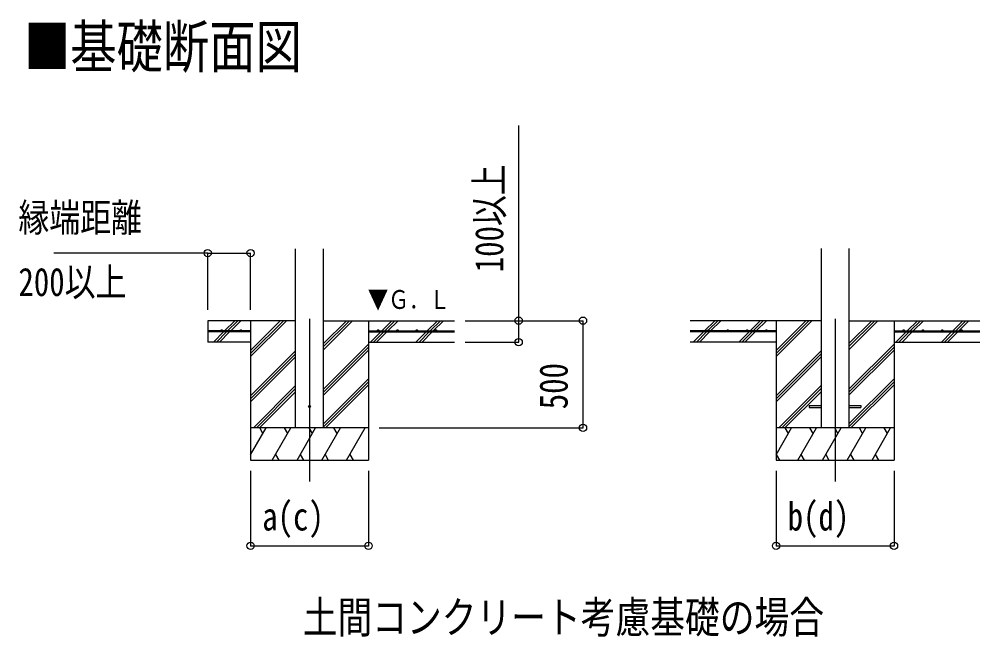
# Model space of a CAD drawing. Units: millimetres, scale not verified. Extents: x -16820 to 16820, y -11880 to 11880.
# Drawn here: x -491 to 3988, y -3888 to -1007 of the extents above; entities that cross this region are included whole.
import ezdxf
from ezdxf.enums import TextEntityAlignment as Align

# ---------------------------------------------------------------- set-up
doc = ezdxf.new("R2010")
doc.units = ezdxf.units.MM
doc.header["$LTSCALE"] = 50
for name, color, linetype in [('0-2_USER1', 3, 'Continuous'), ('0-3_YKK_12', 2, 'Continuous'), ('0-4_YKK_13', 4, 'Continuous'), ('0-5_YKK_A1', 4, 'Continuous'), ('0-6_YKK_D', 6, 'Continuous')]:
    doc.layers.add(name, color=color, linetype=linetype)
doc.styles.add('ＭＳ ゴシック', font='')
doc.styles.get('ＭＳ ゴシック').set_extended_font_data('MS Gothic')

msp = doc.modelspace()

# ---------------------------------------------------------------- linework, layer by layer
at = {"layer": '0-3_YKK_12'}
for p, q in [((863.18, -2404.32), (863.18, -3163.53)), ((3313.18, -2404.32), (3313.18, -3163.53))]:
    msp.add_line(p, q, dxfattribs=at)
at = {"layer": '0-4_YKK_13'}
for p, q in [((3193.38, -2809.03), (3193.38, -2818.03)), ((3193.38, -2809.03), (3248.18, -2809.03)), ((3193.38, -2818.03), (3248.18, -2818.03)), ((3378.18, -2809.03), (3432.98, -2809.03)), ((3378.18, -2818.03), (3432.98, -2818.03)), ((3432.98, -2809.03), (3432.98, -2818.03))]:
    msp.add_line(p, q, dxfattribs=at)
msp.add_circle((863.18, -2813.53), 5, dxfattribs=at)
at = {"layer": '0-5_YKK_A1'}
for p, q in [((798.18, -2913.53), (798.18, -2078.18)), ((928.18, -2913.53), (928.18, -2078.18)), ((3248.18, -2077.18), (3248.18, -2913.53)), ((3378.18, -2077.18), (3378.18, -2913.53)), ((798.18, -2413.53), (388.18, -2413.53)), ((388.18, -2413.53), (388.18, -2513.53)), ((467.14, -2461.03), (514.64, -2413.53)), ((481.28, -2461.03), (528.78, -2413.53)), ((495.42, -2461.03), (542.93, -2413.53)), ((588.18, -2413.53), (588.18, -3063.53)), ((588.18, -2580.41), (755.06, -2413.53)), ((588.18, -2566.27), (740.92, -2413.53)), ((588.18, -2552.13), (726.77, -2413.53)), ((928.18, -2548.78), (1063.43, -2413.53)), ((928.18, -2534.64), (1049.28, -2413.53)), ((928.18, -2520.5), (1035.14, -2413.53)), ((928.18, -2413.53), (1538.18, -2413.53)), ((1138.18, -2413.53), (1138.18, -3063.53)), ((1199.77, -2461.03), (1247.27, -2413.53)), ((1213.91, -2461.03), (1261.42, -2413.53)), ((1228.06, -2461.03), (1275.56, -2413.53)), ((1411.9, -2461.03), (1459.41, -2413.53)), ((1426.05, -2461.03), (1473.55, -2413.53)), ((1440.19, -2461.03), (1487.69, -2413.53)), ((3248.18, -2413.53), (2638.18, -2413.53)), ((2705.01, -2461.03), (2752.51, -2413.53)), ((2724.01, -2456.17), (2766.65, -2413.53)), ((2733.29, -2461.03), (2780.79, -2413.53)), ((2917.14, -2461.03), (2964.64, -2413.53)), ((2931.28, -2461.03), (2978.78, -2413.53)), ((2945.42, -2461.03), (2992.93, -2413.53)), ((3038.18, -2413.53), (3038.18, -3063.53)), ((3038.18, -2580.41), (3205.06, -2413.53)), ((3038.18, -2566.27), (3190.92, -2413.53)), ((3038.18, -2552.13), (3176.77, -2413.53)), ((3378.18, -2548.78), (3513.43, -2413.53)), ((3378.18, -2534.64), (3499.28, -2413.53)), ((3378.18, -2520.5), (3485.14, -2413.53)), ((3378.18, -2413.53), (3988.18, -2413.53)), ((3588.18, -2413.53), (3588.18, -3063.53)), ((3649.77, -2461.03), (3697.27, -2413.53)), ((3663.91, -2461.03), (3711.42, -2413.53)), ((3678.06, -2461.03), (3725.56, -2413.53)), ((3861.9, -2461.03), (3909.41, -2413.53)), ((3876.05, -2461.03), (3923.55, -2413.53)), ((3890.19, -2461.03), (3937.69, -2413.53)), ((588.18, -2461.03), (388.18, -2461.03)), ((588.18, -2461.03), (588.18, -2466.03)), ((1138.18, -2461.03), (1538.18, -2461.03)), ((1138.18, -2461.03), (1138.18, -2466.03)), ((3038.18, -2461.03), (2638.18, -2461.03)), ((2719.15, -2461.03), (2720.82, -2459.36)), ((3038.18, -2461.03), (3038.18, -2466.03)), ((3588.18, -2461.03), (3988.18, -2461.03)), ((3588.18, -2461.03), (3588.18, -2466.03)), ((588.18, -2466.03), (388.18, -2466.03)), ((416.04, -2512.13), (462.14, -2466.03)), ((428.78, -2513.53), (476.28, -2466.03)), ((442.92, -2513.53), (490.42, -2466.03)), ((1138.18, -2466.03), (1538.18, -2466.03)), ((1147.27, -2513.53), (1194.77, -2466.03)), ((1161.41, -2513.53), (1208.91, -2466.03)), ((1175.56, -2513.53), (1223.06, -2466.03)), ((1359.4, -2513.53), (1406.9, -2466.03)), ((1373.55, -2513.53), (1421.05, -2466.03)), ((1387.69, -2513.53), (1435.19, -2466.03)), ((3038.18, -2466.03), (2638.18, -2466.03)), ((2652.51, -2513.53), (2700.01, -2466.03)), ((2666.65, -2513.53), (2714.15, -2466.03)), ((2680.79, -2513.53), (2728.29, -2466.03)), ((2866.04, -2512.13), (2912.14, -2466.03)), ((2878.78, -2513.53), (2926.28, -2466.03)), ((2892.92, -2513.53), (2940.42, -2466.03)), ((3588.18, -2466.03), (3988.18, -2466.03)), ((3597.27, -2513.53), (3644.77, -2466.03)), ((3611.41, -2513.53), (3658.91, -2466.03)), ((3625.56, -2513.53), (3673.06, -2466.03)), ((3809.4, -2513.53), (3856.9, -2466.03)), ((3823.55, -2513.53), (3871.05, -2466.03)), ((3837.69, -2513.53), (3885.19, -2466.03)), ((588.18, -2513.53), (388.18, -2513.53)), ((928.18, -2732.63), (1138.18, -2522.63)), ((928.18, -2746.77), (1138.18, -2536.77)), ((928.18, -2760.91), (1138.18, -2550.91)), ((1138.18, -2513.53), (1538.18, -2513.53)), ((3038.18, -2513.53), (2638.18, -2513.53)), ((3378.18, -2732.63), (3588.18, -2522.63)), ((3378.18, -2746.77), (3588.18, -2536.77)), ((3378.18, -2760.91), (3588.18, -2550.91)), ((3588.18, -2513.53), (3988.18, -2513.53)), ((588.18, -2764.26), (798.18, -2554.26)), ((588.18, -2778.4), (798.18, -2568.4)), ((588.18, -2792.54), (798.18, -2582.54)), ((3038.18, -2764.26), (3248.18, -2554.26)), ((3038.18, -2778.4), (3248.18, -2568.4)), ((3038.18, -2792.54), (3248.18, -2582.54)), ((928.18, -2894.76), (1138.18, -2684.76)), ((3378.18, -2894.76), (3588.18, -2684.76)), ((601.03, -2913.53), (798.18, -2716.39)), ((615.18, -2913.53), (798.18, -2730.53)), ((928.18, -2908.9), (1138.18, -2698.9)), ((937.68, -2913.53), (1138.18, -2713.04)), ((3051.03, -2913.53), (3248.18, -2716.39)), ((3065.18, -2913.53), (3248.18, -2730.53)), ((3378.18, -2908.9), (3588.18, -2698.9)), ((3387.68, -2913.53), (3588.18, -2713.04)), ((629.32, -2913.53), (798.18, -2744.68)), ((3079.32, -2913.53), (3248.18, -2744.68)), ((1138.18, -2913.53), (588.18, -2913.53)), ((588.18, -3038.98), (660.6, -2913.53)), ((645.6, -2939.51), (630.6, -2913.53)), ((689.47, -3063.53), (776.07, -2913.53)), ((761.07, -2939.51), (746.07, -2913.53)), ((804.94, -3063.53), (891.54, -2913.53)), ((876.54, -2939.51), (861.54, -2913.53)), ((920.41, -3063.53), (1007.01, -2913.53)), ((992.01, -2939.51), (977.01, -2913.53)), ((1035.88, -3063.53), (1122.48, -2913.53)), ((1092.48, -2913.53), (1092.48, -2913.53)), ((3588.18, -2913.53), (3038.18, -2913.53)), ((3038.18, -3038.98), (3110.6, -2913.53)), ((3095.6, -2939.51), (3080.6, -2913.53)), ((3139.47, -3063.53), (3226.07, -2913.53)), ((3211.07, -2939.51), (3196.07, -2913.53)), ((3254.94, -3063.53), (3341.54, -2913.53)), ((3326.54, -2939.51), (3311.54, -2913.53)), ((3370.41, -3063.53), (3457.01, -2913.53)), ((3442.01, -2939.51), (3427.01, -2913.53)), ((3485.88, -3063.53), (3572.48, -2913.53)), ((3557.48, -2939.51), (3542.48, -2913.53)), ((704.47, -3037.55), (719.47, -3063.53)), ((819.94, -3037.55), (834.94, -3063.53)), ((935.41, -3037.55), (950.41, -3063.53)), ((1050.88, -3037.55), (1065.88, -3063.53)), ((3039, -3037.55), (3054, -3063.53)), ((3154.47, -3037.55), (3169.47, -3063.53)), ((3269.94, -3037.55), (3284.94, -3063.53)), ((3385.41, -3037.55), (3400.41, -3063.53)), ((3500.88, -3037.55), (3515.88, -3063.53)), ((588.18, -3063.53), (1138.18, -3063.53)), ((3038.18, -3063.53), (3588.18, -3063.53))]:
    msp.add_line(p, q, dxfattribs=at)
for centre in [(453.18, -2458.53), (543.18, -2458.53), (1183.18, -2458.53), (1273.18, -2458.53), (1363.18, -2458.53), (1453.18, -2458.53), (2723.18, -2458.53), (2813.18, -2458.53), (2903.18, -2458.53), (2993.18, -2458.53), (3633.18, -2458.53), (3723.18, -2458.53), (3813.18, -2458.53), (3903.18, -2458.53)]:
    msp.add_circle(centre, 2.5, dxfattribs=at)
at = {"layer": '0-6_YKK_D'}
for p, q in [((388.18, -2098.27), (-329.63, -2098.27)), ((388.18, -2363.53), (388.18, -2097.27)), ((388.18, -2098.27), (588.18, -2098.27)), ((588.18, -2363.53), (588.18, -2097.27)), ((1588.18, -2413.53), (2139.18, -2413.53)), ((1588.18, -2413.53), (1839.18, -2413.53)), ((2138.18, -2913.53), (2138.18, -2413.53)), ((1588.18, -2513.53), (1839.18, -2513.53)), ((1188.18, -2913.53), (2139.18, -2913.53)), ((588.18, -3113.53), (588.18, -3464.53)), ((1138.18, -3113.53), (1138.18, -3464.53)), ((3038.18, -3113.53), (3038.18, -3464.53)), ((3588.18, -3113.53), (3588.18, -3464.53)), ((588.18, -3463.53), (1138.18, -3463.53)), ((3038.18, -3463.53), (3588.18, -3463.53))]:
    msp.add_line(p, q, dxfattribs=at)
msp.add_lwpolyline([(1838.18, -2513.53), (1838.18, -2413.53), (1838.18, -1502.93)], dxfattribs=at)
for centre in [(388.18, -2098.27), (588.18, -2098.27), (1838.18, -2413.53), (2138.18, -2413.53), (1838.18, -2513.53), (2138.18, -2913.53), (588.18, -3463.53), (1138.18, -3463.53), (3038.18, -3463.53), (3588.18, -3463.53)]:
    msp.add_circle(centre, 17, dxfattribs=at)

# ---------------------------------------------------------------- texts
at = {"layer": '0-2_USER1', "style": 'ＭＳ ゴシック', "width": 0.8}
for s, height, p in [('■基礎断面図', 197.9, (-468.53, -1293.56)), ('土間コンクリート考慮基礎の場合', 148.5, (831.22, -3915.52))]:
    msp.add_text(s, height=height, dxfattribs=at).set_placement(p, align=Align.BOTTOM_LEFT)
at = {"layer": '0-5_YKK_A1', "style": 'ＭＳ ゴシック', "width": 0.8}
msp.add_text('▼Ｇ．Ｌ', height=87.98, dxfattribs=at).set_placement((1134.3, -2385.08), align=Align.BOTTOM_LEFT)
at = {"layer": '0-6_YKK_D', "style": 'ＭＳ ゴシック', "width": 0.8}
for s, p in [('100以上', (1806.18, -2187.73)), ('500', (2106.18, -2826.73))]:
    msp.add_text(s, height=132, rotation=90, dxfattribs=at).set_placement(p, align=Align.BOTTOM_LEFT)
for s, p in [('縁端距離', (-494.42, -2038.27)), ('200以上', (-494.42, -2338.27)), ('a(c)', (642.38, -3431.53)), ('b(d)', (3092.38, -3431.53))]:
    msp.add_text(s, height=132, dxfattribs=at).set_placement(p, align=Align.BOTTOM_LEFT)

doc.saveas('drawing.dxf')
